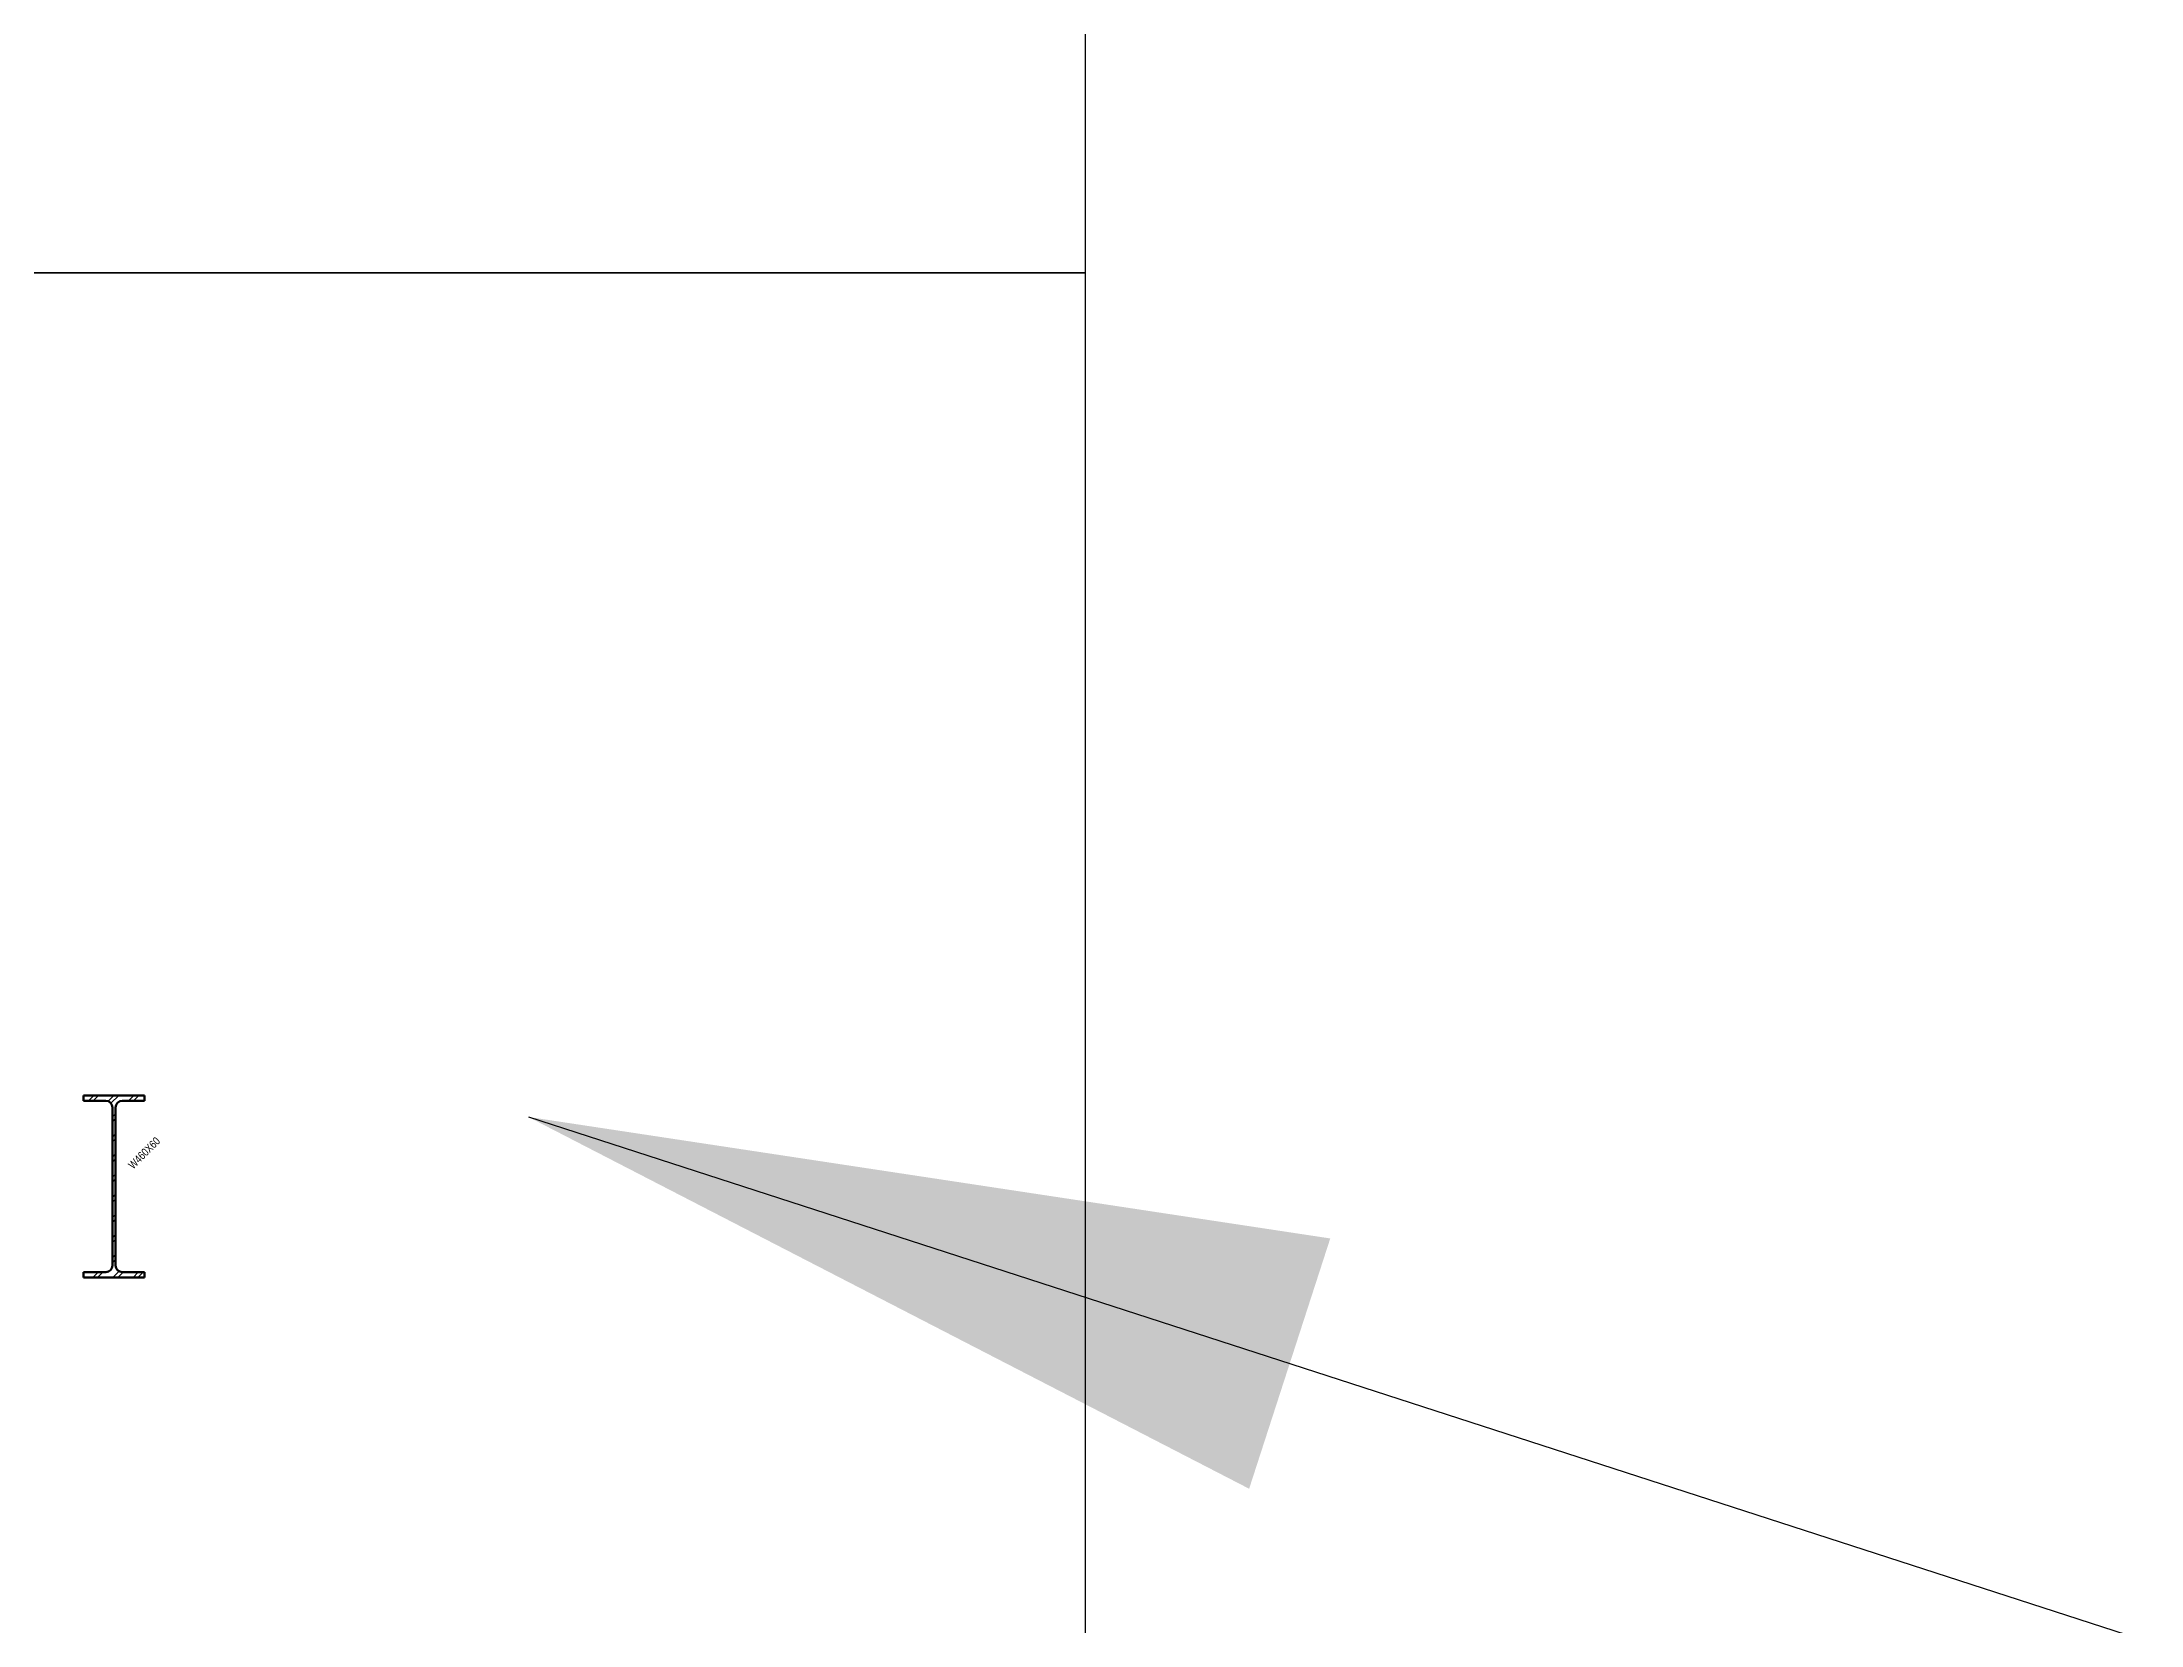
# Model space of a CAD drawing. Header units: millimetres. Extents: x -31954 to 493870, y 99509 to 604061.
# Drawn here: x 399025 to 404270, y 445863 to 449820 of the extents above; entities that cross this region are included whole.
import ezdxf

# ---------------------------------------------------------------- set-up
doc = ezdxf.new("R2010")
doc.units = ezdxf.units.MM
doc.header["$LTSCALE"] = 10
for name, color, linetype, lineweight in [('S-ANNOTATIONS', 1, 'Continuous', 9), ('S-COLUMN-STEEL-SECTION', 4, 'Continuous', 25), ('S-HATCH', 9, 'Continuous', 0), ('S-STEEL INSTRUCTIONS', 170, 'Continuous', 9)]:
    doc.layers.add(name, color=color, linetype=linetype, lineweight=lineweight)
doc.styles.add('AnnoText', font='arial.ttf', dxfattribs={"width": 0.8, "height": 2})
doc.styles.add('Revit_Arial', font='arial.ttf')
doc.dimstyles.new('DIM', dxfattribs={"dimscale": 1000, "dimtxt": 2, "dimasz": 2, "dimexe": 0.787402, "dimexo": 0.492126, "dimtad": 1, "dimdec": 0, "dimzin": 0, "dimdsep": 46, "dimtxsty": 'Revit_Arial', "dimcen": 0, "dimazin": 0, "dimtfac": 1, "dimtdec": 0, "dimtix": 1, "dimtmove": 0, "dimatfit": 3, "dimfxl": 1, "dimtvp": 1, "dimtfill": 1, "dimtolj": 1, "dimtzin": 0, "dimarcsym": 2})

msp = doc.modelspace()

# ---------------------------------------------------------------- hatches: boundary and pattern name
at = {"layer": 'S-HATCH'}
h = msp.add_hatch(dxfattribs=at)
h.set_pattern_fill('FP_12', color=256, style=0, pattern_type=2)
h.set_pattern_definition([(45, (409805.466, 445970.068), (-25.14472, 25.14472), []), (45, (409805.466, 446008.168), (-25.14472, 25.14472), [])])
h.paths.add_polyline_path([(399281.2, 446731.8), (399281.2, 446745.1), (399225.4, 446745.1), (399221.1, 446745.7), (399217.1, 446747.4), (399213.6, 446750), (399210.9, 446753.5), (399209.3, 446757.5), (399208.7, 446761.8), (399208.7, 447156.8), (399209.3, 447161.1), (399210.9, 447165.2), (399213.6, 447168.6), (399217.1, 447171.3), (399221.1, 447173), (399225.4, 447173.5), (399281.2, 447173.5), (399281.2, 447186.8), (399128.2, 447186.8), (399128.2, 447173.5), (399184, 447173.5), (399188.3, 447173), (399192.4, 447171.3), (399195.8, 447168.6), (399198.5, 447165.2), (399200.1, 447161.1), (399200.7, 447156.8), (399200.7, 446761.8), (399200.1, 446757.5), (399198.5, 446753.5), (399195.8, 446750), (399192.4, 446747.4), (399188.3, 446745.7), (399184, 446745.1), (399128.2, 446745.1), (399128.2, 446731.8)], flags=0)

# ---------------------------------------------------------------- linework, layer by layer
at = {"layer": 'Defpoints'}
for points in [[(392989.9, 449243.1), (401632.2, 449243.1), (401632.2, 453776.4), (392989.9, 453776.4)], [(392989.9, 444709.7), (401632.2, 444709.7), (401632.2, 449243.1), (392989.9, 449243.1)]]:
    msp.add_lwpolyline(points, close=True, dxfattribs=at)
at = {"layer": 'S-COLUMN-STEEL-SECTION', "lineweight": 70}
for p, q in [((399128.2, 447186.8), (399281.2, 447186.8)), ((399128.2, 447173.5), (399128.2, 447186.8)), ((399184, 447173.5), (399128.2, 447173.5)), ((399281.2, 447173.5), (399225.4, 447173.5)), ((399281.2, 447186.8), (399281.2, 447173.5)), ((399200.7, 446761.8), (399200.7, 447156.8)), ((399208.7, 447156.8), (399208.7, 446761.8)), ((399128.2, 446731.8), (399128.2, 446745.1)), ((399128.2, 446745.1), (399184, 446745.1)), ((399281.2, 446731.8), (399128.2, 446731.8)), ((399225.4, 446745.1), (399281.2, 446745.1)), ((399281.2, 446745.1), (399281.2, 446731.8))]:
    msp.add_line(p, q, dxfattribs=at)
for centre, start, end in [((399184, 447156.8), 0, 90), ((399225.4, 447156.8), 90, 180), ((399184, 446761.8), 270, 0), ((399225.4, 446761.8), 180, 270)]:
    msp.add_arc(centre, 16.7, start, end, dxfattribs=at)

# ---------------------------------------------------------------- texts
at = {"layer": 'S-ANNOTATIONS', "insert": (399238.2, 447015.4), "char_height": 20, "width": 21.564, "attachment_point": 1, "rotation": 45, "line_spacing_factor": 0.938532, "style": 'AnnoText'}
msp.add_mtext('\\fArial|b0|i0|c0|p34|;W460X60', dxfattribs=at)

# ---------------------------------------------------------------- leaders
at = {"layer": 'S-STEEL INSTRUCTIONS'}
msp.add_leader([(400240, 447133.1), (419234.8, 440977.9)], dimstyle='DIM', dxfattribs=at)

doc.saveas('drawing.dxf')
